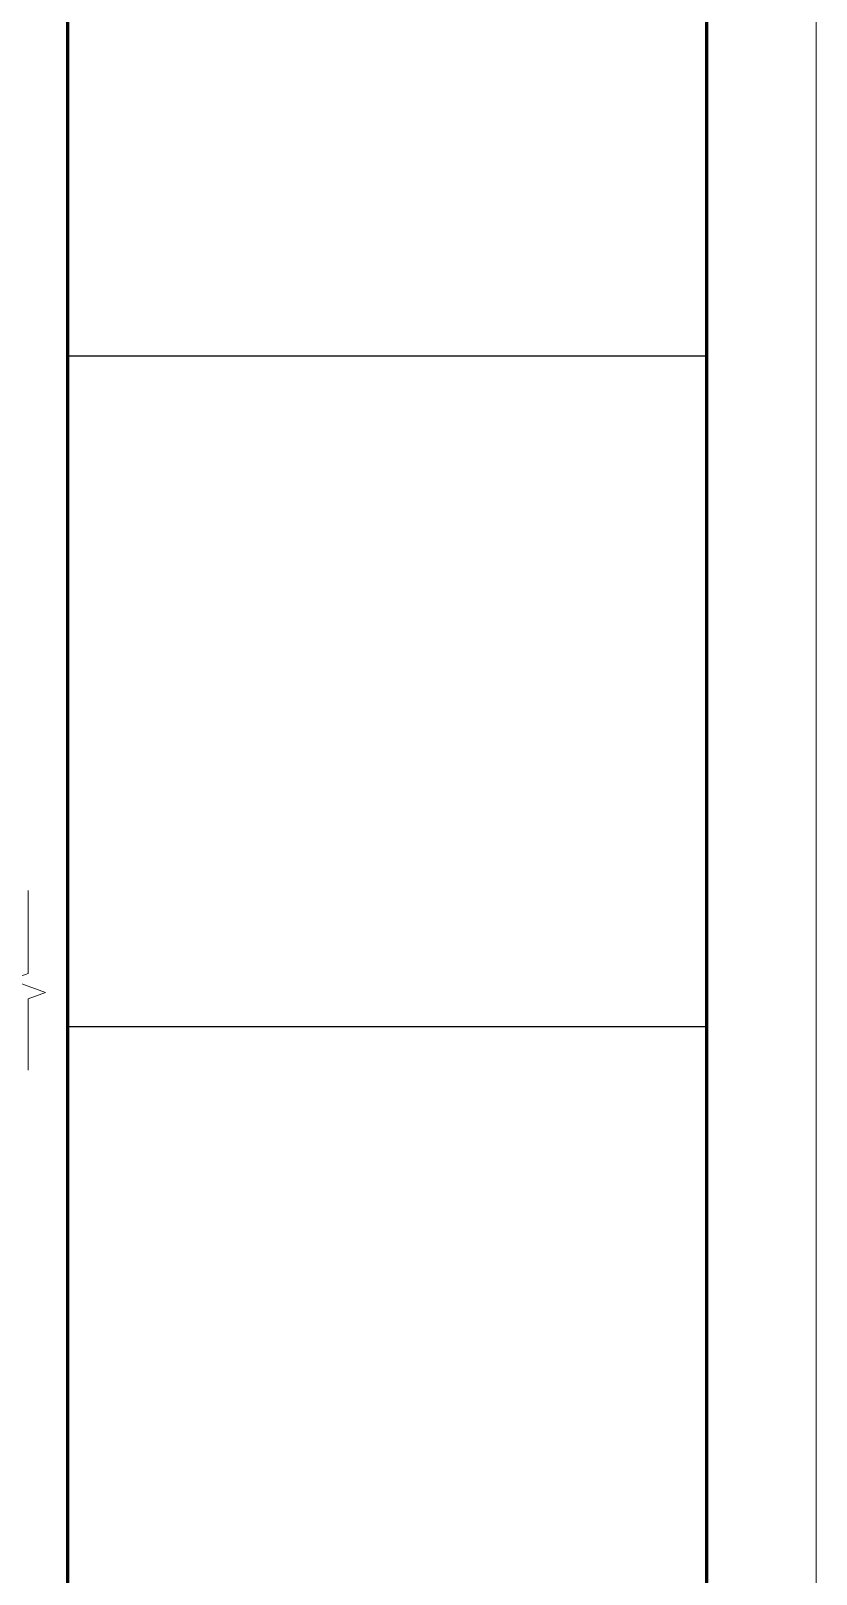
# Model space of a CAD drawing. Header units: inches. Extents: x -12073856 to 12321241, y -1226296 to 1319224.
# Drawn here: x 123124 to 123496, y 44705 to 45437 of the extents above; entities that cross this region are included whole.
import ezdxf

# ---------------------------------------------------------------- set-up
doc = ezdxf.new("R2010")
doc.units = ezdxf.units.IN
doc.header["$MEASUREMENT"] = 0
for name, color, linetype, lineweight in [('BORDER', 7, 'Continuous', 60), ('Hatch', 9, 'Continuous', 9), ('Window', 3, 'Continuous', 0)]:
    doc.layers.add(name, color=color, linetype=linetype, lineweight=lineweight)

# ---------------------------------------------------------------- blocks, each defined once
blk = doc.blocks.new('EWTDF')
at = {"layer": 'Hatch', "linetype": 'Continuous'}
blk.add_lwpolyline([(78194.22, 75582.29), (78194.22, 75616.19), (78202.47, 75619.19), (78185.98, 75625.19), (78194.22, 75628.19), (78194.22, 75667.43)], dxfattribs=at)

msp = doc.modelspace()

# ---------------------------------------------------------------- linework, layer by layer
at = {"layer": 'BORDER'}
msp.add_line((123141.61, 44352.89), (123141.61, 46441.74), dxfattribs=at)
at = {"layer": 'BORDER', "lineweight": 25}
for p, q in [((123444.42, 45282.99), (123141.61, 45282.99)), ((123444.42, 44964.74), (123141.61, 44964.74))]:
    msp.add_line(p, q, dxfattribs=at)
at = {"layer": 'BORDER'}
msp.add_lwpolyline([(123444.42, 46441.74), (123444.42, 44350.89), (120381.59, 44350.89), (120381.59, 46441.74)], close=True, dxfattribs=at)
at = {"layer": 'Window'}
msp.add_lwpolyline([(123496.42, 46493.74), (123496.42, 44298.89), (120329.59, 44298.89), (120329.59, 46493.74)], close=True, dxfattribs=at)

# ---------------------------------------------------------------- block references
at = {"color": 0, "lineweight": -3}
msp.add_blockref('EWTDF', (44928.58, -30638.06), dxfattribs=at)

doc.saveas('drawing.dxf')
